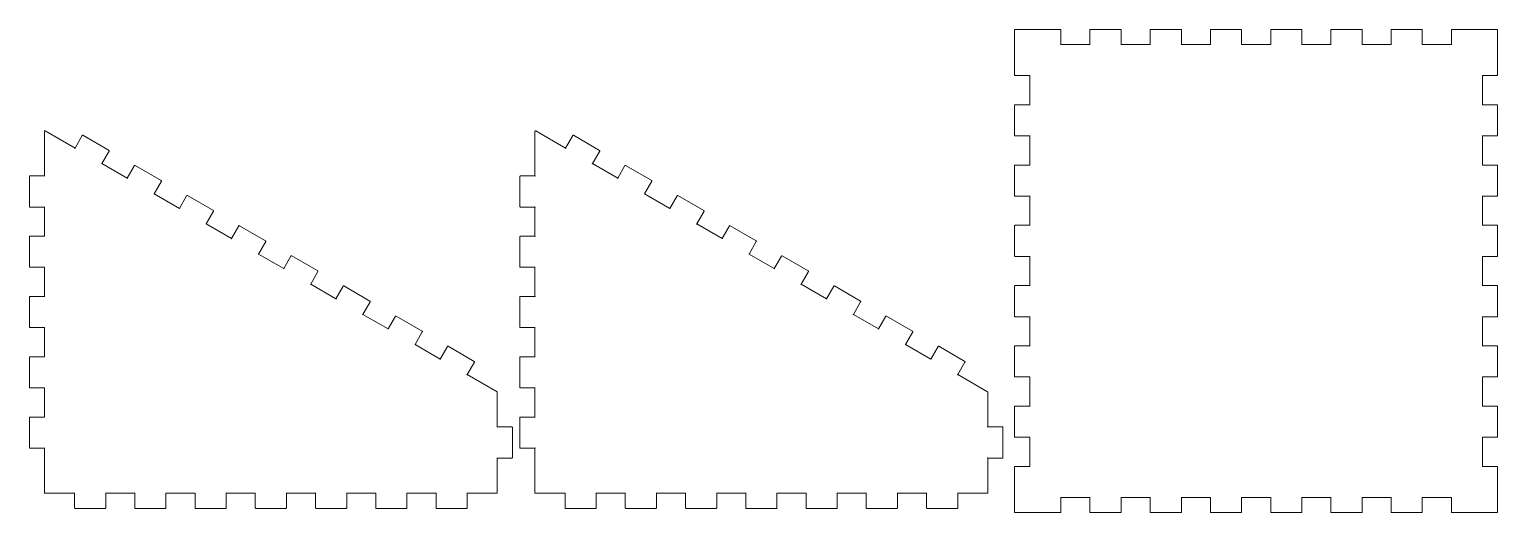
# Model space of a CAD drawing. Extents: x 10 to 524, y 21 to 117.
# Drawn here: x 10.3 to 302.8, y 20.8 to 117.1 of the extents above; entities that cross this region are included whole.
import ezdxf

# ---------------------------------------------------------------- set-up
doc = ezdxf.new("R2010")
doc.units = 0
doc.layers.get('0').update_dxf_attribs({"lineweight": 5, "true_color": 0xffffff})

msp = doc.modelspace()

# ---------------------------------------------------------------- linework, layer by layer
for points in [[(209.649, 20.8497), (215.651, 20.8497), (215.667, 20.8497), (215.721, 20.88), (215.75, 20.9338), (215.75, 20.9503), (215.75, 23.8497), (215.75, 23.8607), (215.735, 23.8924), (215.713, 23.8883), (215.707, 23.8649), (215.739, 23.8497), (215.75, 23.8497), (221.55, 23.8497), (221.56, 23.8497), (221.591, 23.8649), (221.587, 23.8883), (221.564, 23.8924), (221.55, 23.8607), (221.55, 23.8497), (221.55, 20.9503), (221.55, 20.9338), (221.579, 20.88), (221.633, 20.8497), (221.651, 20.8497), (227.651, 20.8497), (227.667, 20.8497), (227.721, 20.88), (227.75, 20.9338), (227.75, 20.9503), (227.75, 23.8497), (227.75, 23.8607), (227.735, 23.8924), (227.712, 23.8883), (227.707, 23.8649), (227.739, 23.8497), (227.75, 23.8497), (233.55, 23.8497), (233.56, 23.8497), (233.591, 23.8649), (233.587, 23.8883), (233.564, 23.8924), (233.55, 23.8607), (233.55, 23.8497), (233.55, 20.9503), (233.55, 20.9338), (233.579, 20.88), (233.633, 20.8497), (233.65, 20.8497), (239.65, 20.8497), (239.667, 20.8497), (239.721, 20.88), (239.75, 20.9338), (239.75, 20.9503), (239.75, 23.8497), (239.75, 23.8607), (239.735, 23.8924), (239.713, 23.8883), (239.707, 23.8649), (239.739, 23.8497), (239.75, 23.8497), (245.55, 23.8497), (245.559, 23.8497), (245.591, 23.8649), (245.587, 23.8883), (245.564, 23.8924), (245.55, 23.8607), (245.55, 23.8497), (245.55, 20.9503), (245.55, 20.9338), (245.579, 20.88), (245.632, 20.8497), (245.65, 20.8497), (251.651, 20.8497), (251.667, 20.8497), (251.721, 20.88), (251.75, 20.9338), (251.75, 20.9503), (251.75, 23.8497), (251.75, 23.8607), (251.734, 23.8924), (251.713, 23.8883), (251.707, 23.8649), (251.739, 23.8497), (251.75, 23.8497), (257.55, 23.8497), (257.56, 23.8497), (257.591, 23.8649), (257.587, 23.8883), (257.564, 23.8924), (257.55, 23.8607), (257.55, 23.8497), (257.55, 20.9503), (257.55, 20.9338), (257.579, 20.88), (257.633, 20.8497), (257.651, 20.8497), (263.65, 20.8497), (263.667, 20.8497), (263.721, 20.88), (263.75, 20.9338), (263.75, 20.9503), (263.75, 23.8497), (263.75, 23.8607), (263.735, 23.8924), (263.712, 23.8883), (263.707, 23.8649), (263.738, 23.8497), (263.75, 23.8497), (269.55, 23.8497), (269.559, 23.8497), (269.591, 23.8649), (269.587, 23.8883), (269.563, 23.8924), (269.55, 23.8607), (269.55, 23.8497), (269.55, 20.9503), (269.55, 20.9338), (269.579, 20.88), (269.633, 20.8497), (269.65, 20.8497), (275.65, 20.8497), (275.667, 20.8497), (275.721, 20.88), (275.749, 20.9338), (275.749, 20.9503), (275.749, 23.8497), (275.749, 23.8607), (275.734, 23.8924), (275.712, 23.8883), (275.707, 23.8649), (275.739, 23.8497), (275.749, 23.8497), (281.55, 23.8497), (281.559, 23.8497), (281.591, 23.8649), (281.587, 23.8883), (281.564, 23.8924), (281.55, 23.8607), (281.55, 23.8497), (281.55, 20.9503), (281.55, 20.9338), (281.579, 20.88), (281.632, 20.8497), (281.65, 20.8497), (287.65, 20.8497), (287.667, 20.8497), (287.721, 20.88), (287.75, 20.9338), (287.75, 20.9503), (287.75, 23.8497), (287.75, 23.8607), (287.734, 23.8924), (287.712, 23.8883), (287.707, 23.8649), (287.739, 23.8497), (287.75, 23.8497), (293.55, 23.8497), (293.559, 23.8497), (293.591, 23.8649), (293.587, 23.8883), (293.563, 23.8924), (293.55, 23.8607), (293.55, 23.8497), (293.55, 20.9503), (293.55, 20.9338), (293.578, 20.88), (293.632, 20.8497), (293.65, 20.8497), (299.65, 20.8497), (302.65, 20.8497), (302.667, 20.8497), (302.72, 20.88), (302.75, 20.9338), (302.75, 20.9503), (302.75, 23.9503), (302.75, 29.9503), (302.75, 29.9682), (302.72, 30.0206), (302.667, 30.0495), (302.65, 30.0495), (299.75, 30.0495), (299.738, 30.0495), (299.707, 30.0357), (299.712, 30.0123), (299.734, 30.0082), (299.75, 30.0398), (299.75, 30.0495), (299.75, 35.8496), (299.75, 35.8606), (299.734, 35.8923), (299.712, 35.8881), (299.707, 35.8648), (299.738, 35.8496), (299.75, 35.8496), (302.65, 35.8496), (302.667, 35.8496), (302.72, 35.88), (302.75, 35.9336), (302.75, 35.9502), (302.75, 41.9502), (302.75, 41.9682), (302.72, 42.0204), (302.667, 42.0493), (302.65, 42.0493), (299.75, 42.0493), (299.738, 42.0493), (299.707, 42.0356), (299.712, 42.0123), (299.734, 42.0081), (299.75, 42.0398), (299.75, 42.0493), (299.75, 47.8497), (299.75, 47.8607), (299.734, 47.8924), (299.712, 47.8882), (299.707, 47.8649), (299.738, 47.8497), (299.75, 47.8497), (302.65, 47.8497), (302.667, 47.8497), (302.72, 47.8801), (302.75, 47.9337), (302.75, 47.9503), (302.75, 53.9503), (302.75, 53.9679), (302.72, 54.0219), (302.667, 54.0508), (302.65, 54.0508), (299.75, 54.0508), (299.738, 54.0508), (299.707, 54.0371), (299.712, 54.0135), (299.734, 54.0096), (299.75, 54.0413), (299.75, 54.0508), (299.75, 59.8495), (299.75, 59.8607), (299.734, 59.8921), (299.712, 59.8883), (299.707, 59.8646), (299.738, 59.8495), (299.75, 59.8495), (302.65, 59.8495), (302.667, 59.8495), (302.72, 59.8798), (302.75, 59.9338), (302.75, 59.9504), (302.75, 65.95), (302.75, 65.968), (302.72, 66.0206), (302.667, 66.0495), (302.65, 66.0495), (299.75, 66.0495), (299.738, 66.0495), (299.707, 66.0358), (299.712, 66.0121), (299.734, 66.0079), (299.75, 66.0396), (299.75, 66.0495), (299.75, 71.8495), (299.75, 71.8605), (299.734, 71.8922), (299.712, 71.888), (299.707, 71.8647), (299.738, 71.8495), (299.75, 71.8495), (302.65, 71.8495), (302.667, 71.8495), (302.72, 71.8799), (302.75, 71.9335), (302.75, 71.9501), (302.75, 77.9501), (302.75, 77.9681), (302.72, 78.0203), (302.667, 78.0493), (302.65, 78.0493), (299.75, 78.0493), (299.738, 78.0493), (299.707, 78.0355), (299.712, 78.0122), (299.734, 78.008), (299.75, 78.0397), (299.75, 78.0493), (299.75, 83.8496), (299.75, 83.8606), (299.734, 83.8923), (299.712, 83.8881), (299.707, 83.8648), (299.738, 83.8496), (299.75, 83.8496), (302.65, 83.8496), (302.667, 83.8496), (302.72, 83.88), (302.75, 83.9336), (302.75, 83.9502), (302.75, 89.9502), (302.75, 89.9679), (302.72, 90.0218), (302.667, 90.0508), (302.65, 90.0508), (299.75, 90.0508), (299.738, 90.0508), (299.707, 90.037), (299.712, 90.0134), (299.734, 90.0095), (299.75, 90.0409), (299.75, 90.0508), (299.75, 95.8494), (299.75, 95.8603), (299.734, 95.8921), (299.712, 95.8882), (299.707, 95.8645), (299.738, 95.8494), (299.75, 95.8494), (302.65, 95.8494), (302.667, 95.8494), (302.72, 95.8797), (302.75, 95.9337), (302.75, 95.9499), (302.75, 101.95), (302.75, 101.968), (302.72, 102.022), (302.667, 102.051), (302.65, 102.051), (299.75, 102.051), (299.738, 102.051), (299.707, 102.037), (299.712, 102.013), (299.734, 102.009), (299.75, 102.041), (299.75, 102.051), (299.75, 107.851), (299.75, 107.862), (299.734, 107.894), (299.712, 107.888), (299.707, 107.866), (299.738, 107.851), (299.75, 107.851), (302.65, 107.851), (302.667, 107.851), (302.72, 107.88), (302.75, 107.933), (302.75, 107.95), (302.75, 113.95), (302.75, 116.95), (302.75, 116.968), (302.72, 117.022), (302.667, 117.051), (302.65, 117.051), (299.65, 117.051), (293.65, 117.051), (293.632, 117.051), (293.578, 117.022), (293.55, 116.968), (293.55, 116.95), (293.55, 114.049), (293.55, 114.04), (293.563, 114.008), (293.587, 114.012), (293.591, 114.035), (293.559, 114.049), (293.55, 114.049), (287.75, 114.049), (287.739, 114.049), (287.707, 114.035), (287.712, 114.012), (287.734, 114.008), (287.75, 114.04), (287.75, 114.049), (287.75, 116.95), (287.75, 116.968), (287.721, 117.022), (287.667, 117.051), (287.65, 117.051), (281.65, 117.051), (281.632, 117.051), (281.579, 117.022), (281.55, 116.968), (281.55, 116.95), (281.55, 114.049), (281.55, 114.04), (281.564, 114.008), (281.587, 114.012), (281.591, 114.035), (281.559, 114.049), (281.55, 114.049), (275.749, 114.049), (275.739, 114.049), (275.707, 114.035), (275.712, 114.012), (275.734, 114.008), (275.749, 114.04), (275.749, 114.049), (275.749, 116.95), (275.749, 116.968), (275.721, 117.022), (275.667, 117.051), (275.65, 117.051), (269.65, 117.051), (269.633, 117.051), (269.579, 117.022), (269.55, 116.968), (269.55, 116.95), (269.55, 114.049), (269.55, 114.04), (269.563, 114.008), (269.587, 114.012), (269.591, 114.035), (269.559, 114.049), (269.55, 114.049), (263.75, 114.049), (263.738, 114.049), (263.707, 114.035), (263.712, 114.012), (263.735, 114.008), (263.75, 114.04), (263.75, 114.049), (263.75, 116.95), (263.75, 116.968), (263.721, 117.022), (263.667, 117.051), (263.65, 117.051), (257.651, 117.051), (257.633, 117.051), (257.579, 117.022), (257.55, 116.968), (257.55, 116.95), (257.55, 114.049), (257.55, 114.04), (257.564, 114.008), (257.587, 114.012), (257.591, 114.035), (257.56, 114.049), (257.55, 114.049), (251.75, 114.049), (251.739, 114.049), (251.707, 114.035), (251.713, 114.012), (251.734, 114.008), (251.75, 114.04), (251.75, 114.049), (251.75, 116.95), (251.75, 116.968), (251.721, 117.022), (251.667, 117.051), (251.651, 117.051), (245.65, 117.051), (245.632, 117.051), (245.579, 117.022), (245.55, 116.968), (245.55, 116.95), (245.55, 114.049), (245.55, 114.04), (245.564, 114.008), (245.587, 114.012), (245.591, 114.035), (245.559, 114.049), (245.55, 114.049), (239.75, 114.049), (239.739, 114.049), (239.707, 114.035), (239.713, 114.012), (239.735, 114.008), (239.75, 114.04), (239.75, 114.049), (239.75, 116.95), (239.75, 116.968), (239.721, 117.022), (239.667, 117.051), (239.65, 117.051), (233.65, 117.051), (233.633, 117.051), (233.579, 117.022), (233.55, 116.968), (233.55, 116.95), (233.55, 114.049), (233.55, 114.04), (233.564, 114.008), (233.587, 114.012), (233.591, 114.035), (233.56, 114.049), (233.55, 114.049), (227.75, 114.049), (227.739, 114.049), (227.707, 114.035), (227.712, 114.012), (227.735, 114.008), (227.75, 114.04), (227.75, 114.049), (227.75, 116.95), (227.75, 116.968), (227.721, 117.022), (227.667, 117.051), (227.651, 117.051), (221.651, 117.051), (221.633, 117.051), (221.579, 117.022), (221.55, 116.968), (221.55, 116.95), (221.55, 114.049), (221.55, 114.04), (221.564, 114.008), (221.587, 114.012), (221.591, 114.035), (221.56, 114.049), (221.55, 114.049), (215.75, 114.049), (215.739, 114.049), (215.707, 114.035), (215.713, 114.012), (215.735, 114.008), (215.75, 114.04), (215.75, 114.049), (215.75, 116.95), (215.75, 116.968), (215.721, 117.022), (215.667, 117.051), (215.651, 117.051), (209.649, 117.051), (206.651, 117.051), (206.633, 117.051), (206.579, 117.022), (206.55, 116.968), (206.55, 116.95), (206.55, 113.95), (206.55, 107.95), (206.55, 107.933), (206.579, 107.88), (206.633, 107.851), (206.651, 107.851), (209.55, 107.851), (209.56, 107.851), (209.591, 107.866), (209.587, 107.888), (209.564, 107.894), (209.55, 107.862), (209.55, 107.851), (209.55, 102.051), (209.55, 102.041), (209.564, 102.009), (209.587, 102.013), (209.591, 102.037), (209.56, 102.051), (209.55, 102.051), (206.651, 102.051), (206.633, 102.051), (206.579, 102.022), (206.55, 101.968), (206.55, 101.95), (206.55, 95.9499), (206.55, 95.9337), (206.579, 95.8797), (206.633, 95.8494), (206.651, 95.8494), (209.55, 95.8494), (209.56, 95.8494), (209.591, 95.8645), (209.587, 95.8882), (209.564, 95.8921), (209.55, 95.8603), (209.55, 95.8494), (209.55, 90.0508), (209.55, 90.0409), (209.564, 90.0095), (209.587, 90.0134), (209.591, 90.037), (209.56, 90.0508), (209.55, 90.0508), (206.651, 90.0508), (206.633, 90.0508), (206.579, 90.0218), (206.55, 89.9679), (206.55, 89.9502), (206.55, 83.9502), (206.55, 83.9336), (206.579, 83.88), (206.633, 83.8496), (206.651, 83.8496), (209.55, 83.8496), (209.56, 83.8496), (209.591, 83.8648), (209.587, 83.8881), (209.564, 83.8923), (209.55, 83.8606), (209.55, 83.8496), (209.55, 78.0493), (209.55, 78.0397), (209.564, 78.008), (209.587, 78.0122), (209.591, 78.0355), (209.56, 78.0493), (209.55, 78.0493), (206.651, 78.0493), (206.633, 78.0493), (206.579, 78.0203), (206.55, 77.9681), (206.55, 77.9501), (206.55, 71.9501), (206.55, 71.9335), (206.579, 71.8799), (206.633, 71.8495), (206.651, 71.8495), (209.55, 71.8495), (209.56, 71.8495), (209.591, 71.8647), (209.587, 71.888), (209.564, 71.8922), (209.55, 71.8605), (209.55, 71.8495), (209.55, 66.0495), (209.55, 66.0396), (209.564, 66.0079), (209.587, 66.0121), (209.591, 66.0358), (209.56, 66.0495), (209.55, 66.0495), (206.651, 66.0495), (206.633, 66.0495), (206.579, 66.0206), (206.55, 65.968), (206.55, 65.95), (206.55, 59.9504), (206.55, 59.9338), (206.579, 59.8798), (206.633, 59.8495), (206.651, 59.8495), (209.55, 59.8495), (209.56, 59.8495), (209.591, 59.8646), (209.587, 59.8883), (209.564, 59.8921), (209.55, 59.8607), (209.55, 59.8495), (209.55, 54.0508), (209.55, 54.0413), (209.564, 54.0096), (209.587, 54.0135), (209.591, 54.0371), (209.56, 54.0508), (209.55, 54.0508), (206.651, 54.0508), (206.633, 54.0508), (206.579, 54.0219), (206.55, 53.9679), (206.55, 53.9503), (206.55, 47.9503), (206.55, 47.9337), (206.579, 47.8801), (206.633, 47.8497), (206.651, 47.8497), (209.55, 47.8497), (209.56, 47.8497), (209.591, 47.8649), (209.587, 47.8882), (209.564, 47.8924), (209.55, 47.8607), (209.55, 47.8497), (209.55, 42.0493), (209.55, 42.0398), (209.564, 42.0081), (209.587, 42.0123), (209.591, 42.0356), (209.56, 42.0493), (209.55, 42.0493), (206.651, 42.0493), (206.633, 42.0493), (206.579, 42.0204), (206.55, 41.9682), (206.55, 41.9502), (206.55, 35.9502), (206.55, 35.9336), (206.579, 35.88), (206.633, 35.8496), (206.651, 35.8496), (209.55, 35.8496), (209.56, 35.8496), (209.591, 35.8648), (209.587, 35.8881), (209.564, 35.8923), (209.55, 35.8606), (209.55, 35.8496), (209.55, 30.0495), (209.55, 30.0398), (209.564, 30.0082), (209.587, 30.0123), (209.591, 30.0357), (209.56, 30.0495), (209.55, 30.0495), (206.651, 30.0495), (206.633, 30.0495), (206.579, 30.0206), (206.55, 29.9682), (206.55, 29.9503), (206.55, 23.9503), (206.55, 20.9503), (206.55, 20.9338), (206.579, 20.88), (206.633, 20.8497), (206.651, 20.8497), (209.649, 20.8497)], [(13.4001, 24.6999), (19.3008, 24.6999), (19.3105, 24.6999), (19.3421, 24.7151), (19.338, 24.7385), (19.3146, 24.7427), (19.3008, 24.711), (19.3008, 24.6999), (19.3008, 21.8006), (19.3008, 21.784), (19.3298, 21.7303), (19.3821, 21.7), (19.4, 21.7), (25.4, 21.7), (25.4165, 21.7), (25.4703, 21.7303), (25.4992, 21.784), (25.4992, 21.8006), (25.4992, 24.6999), (25.4992, 24.711), (25.4841, 24.7427), (25.462, 24.7385), (25.4565, 24.7151), (25.4882, 24.6999), (25.4992, 24.6999), (31.2994, 24.6999), (31.309, 24.6999), (31.3407, 24.7151), (31.3366, 24.7385), (31.3132, 24.7427), (31.2994, 24.711), (31.2994, 24.6999), (31.2994, 21.8006), (31.2994, 21.784), (31.3283, 21.7303), (31.3821, 21.7), (31.4, 21.7), (37.4001, 21.7), (37.4167, 21.7), (37.4703, 21.7303), (37.5006, 21.784), (37.5006, 21.8006), (37.5006, 24.6999), (37.5006, 24.711), (37.4855, 24.7427), (37.4618, 24.7385), (37.4579, 24.7151), (37.4897, 24.6999), (37.5006, 24.6999), (43.2992, 24.6999), (43.3091, 24.6999), (43.3405, 24.7151), (43.3366, 24.7385), (43.313, 24.7427), (43.2992, 24.711), (43.2992, 24.6999), (43.2992, 21.8006), (43.2992, 21.784), (43.3282, 21.7303), (43.3821, 21.7), (43.3998, 21.7), (49.3998, 21.7), (49.4164, 21.7), (49.47, 21.7303), (49.5004, 21.784), (49.5004, 21.8006), (49.5004, 24.6999), (49.5004, 24.711), (49.4852, 24.7427), (49.4619, 24.7385), (49.4577, 24.7151), (49.4894, 24.6999), (49.5004, 24.6999), (55.3007, 24.6999), (55.3103, 24.6999), (55.342, 24.7151), (55.3378, 24.7385), (55.3145, 24.7427), (55.3007, 24.711), (55.3007, 24.6999), (55.3007, 21.8006), (55.3007, 21.784), (55.3297, 21.7303), (55.3819, 21.7), (55.3999, 21.7), (61.3999, 21.7), (61.4165, 21.7), (61.4701, 21.7303), (61.5005, 21.784), (61.5005, 21.8006), (61.5005, 24.6999), (61.5005, 24.711), (61.4853, 24.7427), (61.462, 24.7385), (61.4578, 24.7151), (61.4895, 24.6999), (61.5005, 24.6999), (67.3005, 24.6999), (67.3104, 24.6999), (67.3421, 24.7151), (67.3379, 24.7385), (67.3146, 24.7427), (67.3005, 24.711), (67.3005, 24.6999), (67.3005, 21.8006), (67.3005, 21.784), (67.3294, 21.7303), (67.382, 21.7), (67.4, 21.7), (73.4, 21.7), (73.4162, 21.7), (73.4702, 21.7303), (73.5005, 21.784), (73.5005, 21.8006), (73.5005, 24.6999), (73.5005, 24.711), (73.4854, 24.7427), (73.4617, 24.7385), (73.4579, 24.7151), (73.4893, 24.6999), (73.5005, 24.6999), (79.2992, 24.6999), (79.309, 24.6999), (79.3404, 24.7151), (79.3365, 24.7385), (79.3129, 24.7427), (79.2992, 24.711), (79.2992, 24.6999), (79.2992, 21.8006), (79.2992, 21.784), (79.3281, 21.7303), (79.3821, 21.7), (79.3997, 21.7), (85.3997, 21.7), (85.4163, 21.7), (85.4699, 21.7303), (85.5003, 21.784), (85.5003, 21.8006), (85.5003, 24.6999), (85.5003, 24.711), (85.4851, 24.7427), (85.4618, 24.7385), (85.4576, 24.7151), (85.4893, 24.6999), (85.5003, 24.6999), (91.3007, 24.6999), (91.3102, 24.6999), (91.3419, 24.7151), (91.3377, 24.7385), (91.3144, 24.7427), (91.3007, 24.711), (91.3007, 24.6999), (91.3007, 21.8006), (91.3007, 21.784), (91.3296, 21.7303), (91.3818, 21.7), (91.3998, 21.7), (97.3998, 21.7), (97.4164, 21.7), (97.47, 21.7303), (97.5004, 21.784), (97.5004, 21.8006), (97.5004, 24.6999), (97.5004, 24.711), (97.4852, 24.7427), (97.4619, 24.7385), (97.4577, 24.7151), (97.4894, 24.6999), (97.5004, 24.6999), (103.4, 24.6999), (103.416, 24.6999), (103.47, 24.7303), (103.5, 24.784), (103.5, 24.8006), (103.5, 31.7004), (103.5, 31.7114), (103.485, 31.7431), (103.462, 31.7376), (103.458, 31.7155), (103.489, 31.7004), (103.5, 31.7004), (106.4, 31.7004), (106.416, 31.7004), (106.47, 31.7293), (106.5, 31.7831), (106.5, 31.7996), (106.5, 37.7994), (106.5, 37.8174), (106.47, 37.8714), (106.416, 37.9003), (106.4, 37.9003), (103.5, 37.9003), (103.489, 37.9003), (103.458, 37.8866), (103.462, 37.8629), (103.485, 37.8587), (103.5, 37.8904), (103.5, 37.9003), (103.5, 44.8), (103.5, 44.8222), (103.456, 44.8829), (103.449, 44.8867), (97.5071, 48.3182), (97.4975, 48.3235), (97.463, 48.3277), (97.4549, 48.3044), (97.4729, 48.2893), (97.5018, 48.3097), (97.5071, 48.3182), (98.9584, 50.8289), (98.9651, 50.8413), (98.9679, 50.9062), (98.9323, 50.9584), (98.921, 50.9655), (93.7246, 53.9655), (93.7122, 53.9722), (93.6487, 53.9764), (93.5951, 53.9404), (93.5881, 53.9281), (92.1385, 51.4174), (92.1329, 51.4092), (92.1286, 51.3747), (92.1523, 51.3662), (92.1674, 51.3842), (92.1466, 51.4131), (92.1385, 51.4174), (87.1153, 54.3168), (87.1058, 54.3221), (87.0712, 54.3264), (87.0631, 54.3045), (87.0811, 54.2893), (87.11, 54.3084), (87.1153, 54.3168), (88.5652, 56.829), (88.5719, 56.8413), (88.5747, 56.9062), (88.5402, 56.9584), (88.5292, 56.9655), (83.3328, 59.9652), (83.3205, 59.9722), (83.2556, 59.9765), (83.2033, 59.9419), (83.1963, 59.9295), (81.7467, 57.4174), (81.7411, 57.4089), (81.7369, 57.3747), (81.7591, 57.3663), (81.7757, 57.3842), (81.7548, 57.4132), (81.7467, 57.4174), (76.7235, 60.3169), (76.714, 60.3222), (76.6794, 60.3264), (76.6713, 60.3042), (76.6893, 60.289), (76.7182, 60.3084), (76.7235, 60.3169), (78.1734, 62.829), (78.1801, 62.8414), (78.183, 62.9059), (78.1473, 62.9585), (78.136, 62.9652), (72.941, 65.9652), (72.9287, 65.9723), (72.8638, 65.9765), (72.8102, 65.9419), (72.8031, 65.9296), (71.3535, 63.4175), (71.3479, 63.409), (71.3437, 63.3748), (71.3673, 63.3663), (71.3825, 63.3843), (71.3617, 63.4132), (71.3535, 63.4175), (66.3303, 66.3166), (66.3208, 66.3222), (66.2862, 66.3265), (66.2781, 66.3042), (66.2961, 66.2891), (66.325, 66.3085), (66.3303, 66.3166), (67.7817, 68.8287), (67.7884, 68.8414), (67.7898, 68.906), (67.7556, 68.9585), (67.7443, 68.9652), (62.5479, 71.9653), (62.5355, 71.9723), (62.4706, 71.9762), (62.4184, 71.942), (62.4113, 71.9296), (60.9618, 69.4171), (60.9561, 69.409), (60.9519, 69.3745), (60.9741, 69.3663), (60.9907, 69.3843), (60.9699, 69.4133), (60.9618, 69.4171), (55.9386, 72.3166), (55.929, 72.3223), (55.8945, 72.3265), (55.8863, 72.3043), (55.9043, 72.2891), (55.9333, 72.3085), (55.9386, 72.3166), (57.3885, 74.8288), (57.3952, 74.8411), (57.398, 74.906), (57.3624, 74.9582), (57.3511, 74.9653), (52.1561, 77.9653), (52.1437, 77.972), (52.0788, 77.9762), (52.0266, 77.942), (52.0196, 77.9293), (50.57, 75.4172), (50.5643, 75.4091), (50.5601, 75.3745), (50.5823, 75.3664), (50.5975, 75.3844), (50.5781, 75.4133), (50.57, 75.4172), (45.5454, 78.3181), (45.5359, 78.3237), (45.5013, 78.3276), (45.4946, 78.3043), (45.5126, 78.2891), (45.5401, 78.3096), (45.5454, 78.3181), (46.9967, 80.8288), (47.0034, 80.8411), (47.0062, 80.9061), (46.9706, 80.9583), (46.9593, 80.9653), (41.7643, 83.9653), (41.752, 83.972), (41.687, 83.9763), (41.6334, 83.9417), (41.6264, 83.9294), (40.1768, 81.4172), (40.1712, 81.4091), (40.1669, 81.3745), (40.1906, 81.3664), (40.2057, 81.3841), (40.1849, 81.413), (40.1768, 81.4172), (35.1537, 84.3181), (35.1441, 84.3234), (35.1096, 84.3276), (35.1014, 84.3044), (35.1193, 84.2892), (35.1482, 84.3097), (35.1537, 84.3181), (36.6035, 86.8288), (36.6102, 86.8412), (36.613, 86.9061), (36.5788, 86.9583), (36.5675, 86.9654), (31.371, 89.9654), (31.3586, 89.9721), (31.2939, 89.9763), (31.2415, 89.9403), (31.2346, 89.928), (29.7849, 87.4173), (29.7794, 87.4088), (29.7753, 87.3746), (29.7973, 87.3661), (29.8139, 87.3841), (29.7932, 87.413), (29.7849, 87.4173), (24.762, 90.3182), (24.7523, 90.3235), (24.7179, 90.3277), (24.7096, 90.3041), (24.7275, 90.2892), (24.7565, 90.3097), (24.762, 90.3182), (26.2117, 92.8289), (26.2185, 92.8412), (26.2213, 92.9058), (26.1855, 92.9584), (26.1745, 92.9651), (20.9793, 95.9651), (20.9669, 95.9721), (20.9021, 95.9764), (20.8484, 95.9418), (20.8414, 95.9294), (19.3918, 93.4173), (19.3862, 93.4089), (19.3821, 93.3746), (19.4055, 93.3662), (19.4207, 93.3842), (19.4, 93.4131), (19.3918, 93.4173), (13.4497, 96.8484), (13.4455, 96.8513), (13.4111, 96.8608), (13.4001, 96.8608), (13.3876, 96.8608), (13.3532, 96.8513), (13.3505, 96.8484), (13.3463, 96.847), (13.3146, 96.8156), (13.3132, 96.8114), (13.3105, 96.8086), (13.2994, 96.774), (13.2994, 96.7617), (13.2994, 87.8801), (13.2994, 87.8706), (13.3132, 87.8388), (13.3367, 87.8431), (13.3408, 87.8664), (13.3091, 87.8801), (13.2994, 87.8801), (10.4001, 87.8801), (10.3821, 87.8801), (10.3284, 87.8512), (10.2995, 87.799), (10.2995, 87.781), (10.2995, 81.7809), (10.2995, 81.7644), (10.3284, 81.7107), (10.3821, 81.6804), (10.4001, 81.6804), (13.2994, 81.6804), (13.3091, 81.6804), (13.3408, 81.6956), (13.3367, 81.7192), (13.3132, 81.7231), (13.2994, 81.6913), (13.2994, 81.6804), (13.2994, 75.8804), (13.2994, 75.8705), (13.3132, 75.8391), (13.3367, 75.843), (13.3408, 75.8666), (13.3091, 75.8804), (13.2994, 75.8804), (10.4001, 75.8804), (10.3821, 75.8804), (10.3284, 75.8515), (10.2995, 75.7989), (10.2995, 75.7813), (10.2995, 69.7812), (10.2995, 69.7646), (10.3284, 69.7107), (10.3821, 69.6807), (10.4001, 69.6807), (13.2994, 69.6807), (13.3091, 69.6807), (13.3408, 69.6958), (13.3367, 69.7191), (13.3132, 69.7234), (13.2994, 69.6916), (13.2994, 69.6807), (13.2994, 63.8803), (13.2994, 63.8708), (13.3132, 63.839), (13.3367, 63.8433), (13.3408, 63.8665), (13.3091, 63.8803), (13.2994, 63.8803), (10.4001, 63.8803), (10.3821, 63.8803), (10.3284, 63.8514), (10.2995, 63.7992), (10.2995, 63.7812), (10.2995, 57.7811), (10.2995, 57.7645), (10.3284, 57.7109), (10.3821, 57.6806), (10.4001, 57.6806), (13.2994, 57.6806), (13.3091, 57.6806), (13.3408, 57.6957), (13.3367, 57.719), (13.3132, 57.7233), (13.2994, 57.6915), (13.2994, 57.6806), (13.2994, 51.8806), (13.2994, 51.8707), (13.3132, 51.8389), (13.3367, 51.8432), (13.3408, 51.8664), (13.3091, 51.8806), (13.2994, 51.8806), (10.4001, 51.8806), (10.3821, 51.8806), (10.3284, 51.8513), (10.2995, 51.7991), (10.2995, 51.7811), (10.2995, 45.781), (10.2995, 45.7648), (10.3284, 45.7108), (10.3821, 45.6805), (10.4001, 45.6805), (13.2994, 45.6805), (13.3091, 45.6805), (13.3408, 45.6957), (13.3367, 45.7193), (13.3132, 45.7232), (13.2994, 45.6918), (13.2994, 45.6805), (13.2994, 39.8805), (13.2994, 39.8709), (13.3132, 39.8392), (13.3367, 39.8431), (13.3408, 39.8667), (13.3091, 39.8805), (13.2994, 39.8805), (10.4001, 39.8805), (10.3821, 39.8805), (10.3284, 39.8515), (10.2995, 39.799), (10.2995, 39.7813), (10.2995, 33.7812), (10.2995, 33.7647), (10.3284, 33.711), (10.3821, 33.6806), (10.4001, 33.6806), (13.2994, 33.6806), (13.3091, 33.6806), (13.3408, 33.6958), (13.3367, 33.7192), (13.3132, 33.7234), (13.2994, 33.6917), (13.2994, 33.6806), (13.2994, 24.8006), (13.2994, 24.784), (13.3284, 24.7303), (13.3821, 24.6999), (13.4001, 24.6999)], [(111.1, 24.6999), (116.999, 24.6999), (117.009, 24.6999), (117.041, 24.7151), (117.037, 24.7385), (117.013, 24.7427), (116.999, 24.711), (116.999, 24.6999), (116.999, 21.8006), (116.999, 21.784), (117.028, 21.7303), (117.082, 21.7), (117.1, 21.7), (123.1, 21.7), (123.117, 21.7), (123.171, 21.7303), (123.2, 21.784), (123.2, 21.8006), (123.2, 24.6999), (123.2, 24.711), (123.184, 24.7427), (123.162, 24.7385), (123.156, 24.7151), (123.188, 24.6999), (123.2, 24.6999), (129, 24.6999), (129.009, 24.6999), (129.041, 24.7151), (129.037, 24.7385), (129.013, 24.7427), (129, 24.711), (129, 24.6999), (129, 21.8006), (129, 21.784), (129.028, 21.7303), (129.082, 21.7), (129.1, 21.7), (135.1, 21.7), (135.117, 21.7), (135.17, 21.7303), (135.199, 21.784), (135.199, 21.8006), (135.199, 24.6999), (135.199, 24.711), (135.184, 24.7427), (135.162, 24.7385), (135.157, 24.7151), (135.188, 24.6999), (135.199, 24.6999), (141, 24.6999), (141.009, 24.6999), (141.041, 24.7151), (141.037, 24.7385), (141.013, 24.7427), (141, 24.711), (141, 24.6999), (141, 21.8006), (141, 21.784), (141.029, 21.7303), (141.082, 21.7), (141.1, 21.7), (147.1, 21.7), (147.116, 21.7), (147.17, 21.7303), (147.201, 21.784), (147.201, 21.8006), (147.201, 24.6999), (147.201, 24.711), (147.186, 24.7427), (147.162, 24.7385), (147.158, 24.7151), (147.189, 24.6999), (147.201, 24.6999), (152.999, 24.6999), (153.009, 24.6999), (153.041, 24.7151), (153.037, 24.7385), (153.013, 24.7427), (152.999, 24.711), (152.999, 24.6999), (152.999, 21.8006), (152.999, 21.784), (153.028, 21.7303), (153.082, 21.7), (153.1, 21.7), (159.1, 21.7), (159.117, 21.7), (159.17, 21.7303), (159.201, 21.784), (159.201, 21.8006), (159.201, 24.6999), (159.201, 24.711), (159.185, 24.7427), (159.162, 24.7385), (159.158, 24.7151), (159.19, 24.6999), (159.201, 24.6999), (165.001, 24.6999), (165.01, 24.6999), (165.042, 24.7151), (165.038, 24.7385), (165.015, 24.7427), (165.001, 24.711), (165.001, 24.6999), (165.001, 21.8006), (165.001, 21.784), (165.03, 21.7303), (165.082, 21.7), (165.1, 21.7), (171.1, 21.7), (171.117, 21.7), (171.17, 21.7303), (171.199, 21.784), (171.199, 21.8006), (171.199, 24.6999), (171.199, 24.711), (171.184, 24.7427), (171.162, 24.7385), (171.156, 24.7151), (171.188, 24.6999), (171.199, 24.6999), (176.999, 24.6999), (177.009, 24.6999), (177.041, 24.7151), (177.037, 24.7385), (177.013, 24.7427), (176.999, 24.711), (176.999, 24.6999), (176.999, 21.8006), (176.999, 21.784), (177.028, 21.7303), (177.082, 21.7), (177.1, 21.7), (183.1, 21.7), (183.116, 21.7), (183.17, 21.7303), (183.201, 21.784), (183.201, 21.8006), (183.201, 24.6999), (183.201, 24.711), (183.186, 24.7427), (183.162, 24.7385), (183.158, 24.7151), (183.189, 24.6999), (183.201, 24.6999), (188.999, 24.6999), (189.009, 24.6999), (189.041, 24.7151), (189.037, 24.7385), (189.013, 24.7427), (188.999, 24.711), (188.999, 24.6999), (188.999, 21.8006), (188.999, 21.784), (189.028, 21.7303), (189.082, 21.7), (189.1, 21.7), (195.1, 21.7), (195.116, 21.7), (195.17, 21.7303), (195.2, 21.784), (195.2, 21.8006), (195.2, 24.6999), (195.2, 24.711), (195.185, 24.7427), (195.162, 24.7385), (195.158, 24.7151), (195.189, 24.6999), (195.2, 24.6999), (201.1, 24.6999), (201.116, 24.6999), (201.17, 24.7303), (201.2, 24.784), (201.2, 24.8006), (201.2, 31.7004), (201.2, 31.7114), (201.185, 31.7431), (201.162, 31.7376), (201.158, 31.7155), (201.19, 31.7004), (201.2, 31.7004), (204.1, 31.7004), (204.117, 31.7004), (204.17, 31.7293), (204.2, 31.7831), (204.2, 31.7996), (204.2, 37.7994), (204.2, 37.8174), (204.17, 37.8714), (204.117, 37.9003), (204.1, 37.9003), (201.2, 37.9003), (201.19, 37.9003), (201.158, 37.8866), (201.162, 37.8629), (201.185, 37.8587), (201.2, 37.8904), (201.2, 37.9003), (201.2, 44.8), (201.2, 44.8222), (201.156, 44.8829), (201.15, 44.8867), (195.207, 48.3182), (195.198, 48.3235), (195.163, 48.3277), (195.155, 48.3044), (195.173, 48.2893), (195.202, 48.3097), (195.207, 48.3182), (196.657, 50.8289), (196.664, 50.8413), (196.667, 50.9062), (196.632, 50.9584), (196.621, 50.9655), (191.425, 53.9655), (191.412, 53.9722), (191.347, 53.9764), (191.295, 53.9404), (191.288, 53.9281), (189.839, 51.4174), (189.833, 51.4092), (189.829, 51.3747), (189.852, 51.3662), (189.867, 51.3842), (189.847, 51.4131), (189.839, 51.4174), (184.816, 54.3168), (184.806, 54.3221), (184.772, 54.3264), (184.763, 54.3045), (184.781, 54.2893), (184.81, 54.3084), (184.816, 54.3168), (186.265, 56.829), (186.272, 56.8413), (186.275, 56.9062), (186.241, 56.9584), (186.23, 56.9655), (181.033, 59.9652), (181.021, 59.9722), (180.956, 59.9765), (180.903, 59.9419), (180.896, 59.9295), (179.445, 57.4174), (179.44, 57.4089), (179.436, 57.3747), (179.459, 57.3663), (179.474, 57.3842), (179.454, 57.4132), (179.445, 57.4174), (174.424, 60.3169), (174.414, 60.3222), (174.38, 60.3264), (174.371, 60.3042), (174.389, 60.289), (174.418, 60.3084), (174.424, 60.3169), (175.873, 62.829), (175.881, 62.8414), (175.883, 62.9059), (175.847, 62.9585), (175.836, 62.9652), (170.64, 65.9652), (170.627, 65.9723), (170.564, 65.9765), (170.51, 65.9419), (170.503, 65.9296), (169.054, 63.4175), (169.048, 63.409), (169.044, 63.3748), (169.067, 63.3663), (169.083, 63.3843), (169.062, 63.4132), (169.054, 63.4175), (164.031, 66.3166), (164.021, 66.3222), (163.987, 66.3265), (163.978, 66.3042), (163.996, 66.2891), (164.025, 66.3085), (164.031, 66.3166), (165.48, 68.8287), (165.487, 68.8414), (165.49, 68.906), (165.456, 68.9585), (165.445, 68.9652), (160.248, 71.9653), (160.236, 71.9723), (160.171, 71.9762), (160.118, 71.942), (160.111, 71.9296), (158.662, 69.4171), (158.656, 69.409), (158.652, 69.3745), (158.674, 69.3663), (158.691, 69.3843), (158.67, 69.4133), (158.662, 69.4171), (153.639, 72.3166), (153.629, 72.3223), (153.595, 72.3265), (153.586, 72.3043), (153.604, 72.2891), (153.633, 72.3085), (153.639, 72.3166), (155.089, 74.8288), (155.096, 74.8411), (155.098, 74.906), (155.062, 74.9582), (155.051, 74.9653), (149.856, 77.9653), (149.844, 77.972), (149.779, 77.9762), (149.727, 77.942), (149.72, 77.9293), (148.269, 75.4172), (148.263, 75.4091), (148.259, 75.3745), (148.282, 75.3664), (148.298, 75.3844), (148.277, 75.4133), (148.269, 75.4172), (143.246, 78.3181), (143.236, 78.3237), (143.202, 78.3276), (143.195, 78.3043), (143.213, 78.2891), (143.24, 78.3096), (143.246, 78.3181), (144.697, 80.8288), (144.704, 80.8411), (144.706, 80.9061), (144.671, 80.9583), (144.66, 80.9653), (139.463, 83.9653), (139.451, 83.972), (139.387, 83.9763), (139.333, 83.9417), (139.326, 83.9294), (137.877, 81.4172), (137.871, 81.4091), (137.867, 81.3745), (137.891, 81.3664), (137.906, 81.3841), (137.885, 81.413), (137.877, 81.4172), (132.854, 84.3181), (132.844, 84.3234), (132.81, 84.3276), (132.801, 84.3044), (132.819, 84.2892), (132.848, 84.3097), (132.854, 84.3181), (134.304, 86.8288), (134.311, 86.8412), (134.313, 86.9061), (134.279, 86.9583), (134.268, 86.9654), (129.071, 89.9654), (129.059, 89.9721), (128.994, 89.9763), (128.942, 89.9403), (128.935, 89.928), (127.485, 87.4173), (127.479, 87.4088), (127.476, 87.3746), (127.497, 87.3661), (127.513, 87.3841), (127.493, 87.413), (127.485, 87.4173), (122.462, 90.3182), (122.452, 90.3235), (122.418, 90.3277), (122.41, 90.3041), (122.428, 90.2892), (122.457, 90.3097), (122.462, 90.3182), (123.912, 92.8289), (123.919, 92.8412), (123.921, 92.9058), (123.886, 92.9584), (123.875, 92.9651), (118.679, 95.9651), (118.667, 95.9721), (118.602, 95.9764), (118.549, 95.9418), (118.541, 95.9294), (117.092, 93.4173), (117.086, 93.4089), (117.082, 93.3746), (117.106, 93.3662), (117.121, 93.3842), (117.1, 93.4131), (117.092, 93.4173), (111.15, 96.8484), (111.146, 96.8513), (111.111, 96.8608), (111.1, 96.8608), (111.087, 96.8608), (111.052, 96.8513), (111.049, 96.8484), (111.045, 96.847), (111.015, 96.8156), (111.014, 96.8114), (111.011, 96.8086), (111, 96.774), (111, 96.7617), (111, 87.8801), (111, 87.8706), (111.014, 87.8388), (111.037, 87.8431), (111.041, 87.8664), (111.009, 87.8801), (111, 87.8801), (108.1, 87.8801), (108.082, 87.8801), (108.029, 87.8512), (108, 87.799), (108, 87.781), (108, 81.7809), (108, 81.7644), (108.029, 81.7107), (108.082, 81.6804), (108.1, 81.6804), (111, 81.6804), (111.009, 81.6804), (111.041, 81.6956), (111.037, 81.7192), (111.014, 81.7231), (111, 81.6913), (111, 81.6804), (111, 75.8804), (111, 75.8705), (111.014, 75.8391), (111.037, 75.843), (111.041, 75.8666), (111.009, 75.8804), (111, 75.8804), (108.1, 75.8804), (108.082, 75.8804), (108.029, 75.8515), (108, 75.7989), (108, 75.7813), (108, 69.7812), (108, 69.7646), (108.029, 69.7107), (108.082, 69.6807), (108.1, 69.6807), (111, 69.6807), (111.009, 69.6807), (111.041, 69.6958), (111.037, 69.7191), (111.014, 69.7234), (111, 69.6916), (111, 69.6807), (111, 63.8803), (111, 63.8708), (111.014, 63.839), (111.037, 63.8433), (111.041, 63.8665), (111.009, 63.8803), (111, 63.8803), (108.1, 63.8803), (108.082, 63.8803), (108.029, 63.8514), (108, 63.7992), (108, 63.7812), (108, 57.7811), (108, 57.7645), (108.029, 57.7109), (108.082, 57.6806), (108.1, 57.6806), (111, 57.6806), (111.009, 57.6806), (111.041, 57.6957), (111.037, 57.719), (111.014, 57.7233), (111, 57.6915), (111, 57.6806), (111, 51.8806), (111, 51.8707), (111.014, 51.8389), (111.037, 51.8432), (111.041, 51.8664), (111.009, 51.8806), (111, 51.8806), (108.1, 51.8806), (108.082, 51.8806), (108.029, 51.8513), (108, 51.7991), (108, 51.7811), (108, 45.781), (108, 45.7648), (108.029, 45.7108), (108.082, 45.6805), (108.1, 45.6805), (111, 45.6805), (111.009, 45.6805), (111.041, 45.6957), (111.037, 45.7193), (111.014, 45.7232), (111, 45.6918), (111, 45.6805), (111, 39.8805), (111, 39.8709), (111.014, 39.8392), (111.037, 39.8431), (111.041, 39.8667), (111.009, 39.8805), (111, 39.8805), (108.1, 39.8805), (108.082, 39.8805), (108.029, 39.8515), (108, 39.799), (108, 39.7813), (108, 33.7812), (108, 33.7647), (108.029, 33.711), (108.082, 33.6806), (108.1, 33.6806), (111, 33.6806), (111.009, 33.6806), (111.041, 33.6958), (111.037, 33.7192), (111.014, 33.7234), (111, 33.6917), (111, 33.6806), (111, 24.8006), (111, 24.784), (111.029, 24.7303), (111.082, 24.6999), (111.1, 24.6999)]]:
    msp.add_lwpolyline(points, close=True)

doc.saveas('drawing.dxf')
